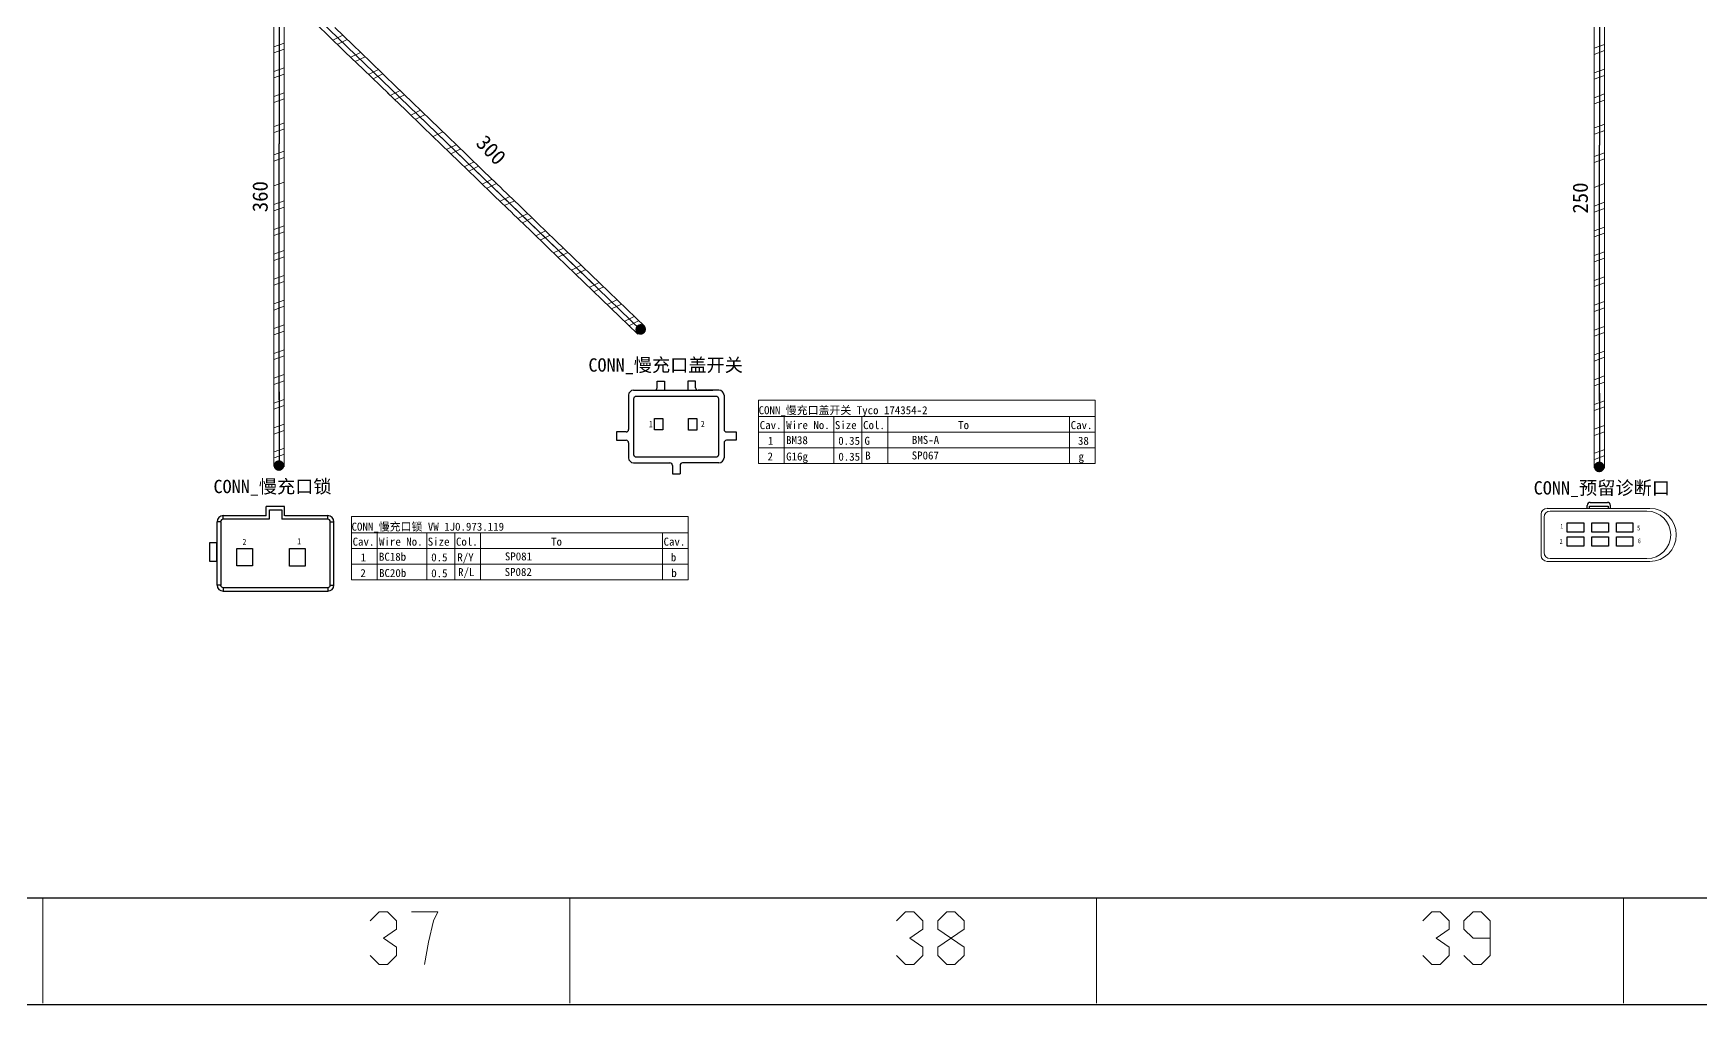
# Model space of a CAD drawing. Header units: millimetres. Extents: x 17 to 3784, y 12 to 1382.
# Drawn here: x 1831.3 to 1989.5, y 12.2 to 104.4 of the extents above; entities that cross this region are included whole.
import ezdxf

# ---------------------------------------------------------------- set-up
doc = ezdxf.new("R2010")
doc.units = ezdxf.units.MM
doc.styles.add('FangSong_GB2312_Style', font='simfang.ttf')
doc.styles.add('HZTXT', font='', dxfattribs={"width": 0.75})
doc.styles.add('样式 2', font='', dxfattribs={"width": 0.75})
doc.styles.get('HZTXT').set_extended_font_data('宋体')
doc.styles.get('样式 2').set_extended_font_data('宋体')

# ---------------------------------------------------------------- blocks, each defined once
blk = doc.blocks.new('*U37')
blk.add_lwpolyline([(-0.78, 0.44), (0.78, 0.44), (0.78, -0.44), (-0.78, -0.44)], close=True)
blk = doc.blocks.new('*U38')
at = {"color": 0, "linetype": 'ByBlock', "lineweight": -2, "transparency": 16777216}
for p in [(0, 1.31), (2.34, 1.31), (4.67, 1.31), (0, 0), (2.34, 0), (4.67, 0)]:
    blk.add_blockref('*U37', p, dxfattribs=at)

msp = doc.modelspace()

# ---------------------------------------------------------------- hatches: boundary and pattern name
h = msp.add_hatch(color=1)
edge = h.paths.add_edge_path(flags=0)
edge.add_arc((1888.91, 76.29), 0.507, -133.9728, 226.0272)
h = msp.add_hatch(color=0)
edge = h.paths.add_edge_path(flags=0)
edge.add_arc((1854.58, 63.37), 0.507, 0, 360, ccw=False)
h = msp.add_hatch(color=0)
edge = h.paths.add_edge_path(flags=0)
edge.add_arc((1979.88, 63.24), 0.507, 0, 360, ccw=False)

# ---------------------------------------------------------------- linework, layer by layer
at = {"color": 1}
for p, q in [((1888.6, 75.85), (1889.29, 76.56)), ((1890.47, 70.76), (1890.47, 71.39)), ((1890.47, 71.39), (1891.18, 71.39)), ((1891.18, 71.39), (1891.18, 70.53)), ((1894.12, 71.39), (1893.4, 71.39)), ((1893.4, 71.39), (1893.4, 70.53)), ((1894.12, 70.76), (1894.12, 71.39)), ((1887.76, 70.04), (1887.76, 66.8)), ((1888.24, 70.52), (1890.23, 70.52)), ((1889.53, 70.52), (1895.77, 70.52)), ((1896.34, 70.52), (1894.36, 70.52)), ((1896.82, 70.04), (1896.82, 66.8)), ((1887.52, 66.56), (1886.61, 66.56)), ((1886.61, 66.56), (1886.61, 65.77)), ((1897.06, 66.56), (1897.97, 66.56)), ((1897.97, 66.56), (1897.97, 65.77)), ((1886.61, 65.77), (1887.52, 65.77)), ((1887.76, 65.53), (1887.76, 64.11)), ((1896.82, 65.53), (1896.82, 64.11)), ((1897.97, 65.77), (1897.06, 65.77)), ((1888.24, 63.63), (1891.69, 63.63)), ((1891.93, 63.39), (1891.93, 62.59)), ((1892.65, 63.39), (1892.65, 62.59)), ((1896.34, 63.63), (1892.89, 63.63)), ((1891.93, 62.59), (1892.66, 62.59))]:
    msp.add_line(p, q, dxfattribs=at)
for p, q in [((1855.11, 63.29), (1854.12, 63.29)), ((1980.4, 63.16), (1979.41, 63.16)), ((1849.27, 58.63), (1853.37, 58.63)), ((1853.68, 58.3), (1853.68, 59.17)), ((1853.68, 59.17), (1854.84, 59.17)), ((1854.84, 59.17), (1854.84, 58.27)), ((1978.74, 59.33), (1978.74, 59.59)), ((1978.93, 59.53), (1978.93, 59.31)), ((1978.94, 59.53), (1980.72, 59.53)), ((1979.02, 59.87), (1980.65, 59.87)), ((1980.72, 59.53), (1980.72, 59.31)), ((1980.93, 59.59), (1980.93, 59.32)), ((1848.7, 58.04), (1848.7, 57.42)), ((1849.06, 58.03), (1849.06, 57.09)), ((1853.68, 58.27), (1849.28, 58.27))]:
    msp.add_line(p, q)
at = {"color": 7, "linetype": 'Continuous'}
for p, q in [((1849.28, 58.27), (1849.28, 58.61)), ((1853.38, 58.61), (1853.38, 59.47)), ((1855.12, 59.47), (1853.38, 59.47)), ((1855.12, 58.61), (1855.12, 59.47)), ((1859.22, 58.61), (1855.13, 58.61)), ((1859.22, 58.27), (1859.22, 58.61)), ((1849.05, 58.04), (1848.7, 58.04)), ((1848.7, 58.02), (1848.7, 52.03)), ((1849.05, 57.26), (1849.05, 52.03)), ((1859.22, 58.27), (1854.84, 58.27)), ((1859.45, 58.04), (1859.8, 58.04)), ((1859.45, 54.15), (1859.45, 58.04)), ((1859.8, 52.04), (1859.8, 58.04)), ((1859.45, 52.03), (1859.45, 54.62)), ((1849.05, 52.03), (1848.7, 52.03)), ((1849.28, 51.8), (1849.28, 51.45)), ((1849.28, 51.8), (1859.22, 51.8)), ((1849.28, 51.45), (1859.22, 51.45)), ((1859.22, 51.8), (1859.22, 51.45)), ((1859.45, 52.03), (1859.8, 52.03))]:
    msp.add_line(p, q, dxfattribs=at)
at = {"color": 0, "lineweight": 18}
for p, q in [((1974.36, 58.75), (1974.36, 54.84)), ((1984.67, 59.31), (1974.93, 59.31)), ((1984.41, 59.05), (1975.22, 59.05)), ((1974.65, 58.48), (1974.65, 55.11)), ((1974.93, 54.28), (1984.67, 54.28)), ((1975.22, 54.54), (1984.41, 54.54))]:
    msp.add_line(p, q, dxfattribs=at)
for points in [[(18.14, 1381.34), (3479.85, 1381.34), (3479.85, 12.21), (18.14, 12.21)], [(43.28, 1371.36), (3469.6, 1371.36), (3469.6, 22.31), (43.28, 22.31)], [(1848.7, 56.04), (1847.98, 56.04), (1847.98, 54.31), (1848.7, 54.31)], [(1850.59, 55.51), (1852.06, 55.51), (1852.06, 53.86), (1850.59, 53.86)], [(1855.58, 55.49), (1857.06, 55.49), (1857.06, 53.83), (1855.58, 53.83)]]:
    msp.add_lwpolyline(points, close=True)
at = {"color": 0, "linetype": 'Continuous', "lineweight": 25}
for points in [[(1854.6, 109.07), (1854.6, 93.9)], [(1979.9, 108.94), (1979.9, 93.77)], [(1979.9, 69.47), (1979.9, 93.77)]]:
    msp.add_lwpolyline(points, dxfattribs=at)
at = {"color": 1, "linetype": 'Continuous', "lineweight": 25}
for points in [[(1855.18, 108.81), (1866.92, 97.47)], [(1884.41, 80.6), (1866.92, 97.47)], [(1883.86, 81.12), (1888.97, 76.19)]]:
    msp.add_lwpolyline(points, dxfattribs=at)
at = {"color": 0, "linetype": 'Continuous', "lineweight": 0}
for points in [[(1854.11, 106.52), (1854.11, 104.17)], [(1855.09, 104.17), (1855.09, 106.52)], [(1979.41, 106.4), (1979.41, 104.04)], [(1980.39, 104.04), (1980.39, 106.4)], [(1854.11, 104.17), (1854.11, 101.81)], [(1854.11, 103.11), (1855.09, 103.46)], [(1854.11, 102.52), (1855.09, 102.87)], [(1855.09, 101.81), (1855.09, 104.17)], [(1979.41, 104.04), (1979.41, 101.69)], [(1979.41, 102.98), (1980.39, 103.33)], [(1980.39, 101.69), (1980.39, 104.04)], [(1854.11, 101.81), (1854.11, 99.46)], [(1855.09, 99.46), (1855.09, 101.81)], [(1979.41, 102.39), (1980.39, 102.75)], [(1979.41, 101.69), (1979.41, 99.33)], [(1980.39, 99.33), (1980.39, 101.69)], [(1854.11, 100.76), (1855.09, 101.11)], [(1854.11, 100.17), (1855.09, 100.52)], [(1979.41, 100.63), (1980.39, 100.98)], [(1979.41, 100.04), (1980.39, 100.39)], [(1854.11, 99.46), (1854.11, 96.02)], [(1854.11, 98.4), (1855.09, 98.75)], [(1854.11, 97.81), (1855.09, 98.17)], [(1855.09, 96.1), (1855.09, 99.46)], [(1979.41, 99.33), (1979.41, 95.89)], [(1979.41, 98.27), (1980.39, 98.63)], [(1980.39, 95.97), (1980.39, 99.33)], [(1979.41, 97.68), (1980.39, 98.04)], [(1854.11, 96.25), (1854.11, 93.9)], [(1854.13, 95.55), (1855.11, 95.9)], [(1855.09, 93.9), (1855.09, 96.25)], [(1979.41, 96.12), (1979.41, 93.77)], [(1979.42, 95.42), (1980.4, 95.77)], [(1979.42, 94.83), (1980.4, 95.18)], [(1980.39, 93.77), (1980.39, 96.12)], [(1979.41, 93.77), (1979.41, 91.42)], [(1980.39, 91.42), (1980.39, 93.77)], [(1980.39, 93.06), (1979.41, 92.71)]]:
    msp.add_lwpolyline(points, dxfattribs=at)
at = {"color": 1, "linetype": 'Continuous', "lineweight": 0}
for points in [[(1859.19, 104.24), (1857.49, 105.88)], [(1859.87, 104.95), (1861.56, 103.32)], [(1860.88, 102.61), (1859.19, 104.24)], [(1860.63, 104.21), (1859.7, 103.75)], [(1861.06, 103.81), (1860.12, 103.34)], [(1861.56, 103.32), (1863.26, 101.68)], [(1862.58, 100.97), (1860.88, 102.61)], [(1862.33, 102.58), (1861.39, 102.12)], [(1862.75, 102.17), (1861.82, 101.71)], [(1863.26, 101.68), (1865.74, 99.29)], [(1865, 98.64), (1862.58, 100.97)], [(1864.02, 100.94), (1863.09, 100.48)], [(1864.44, 100.54), (1863.51, 100.08)], [(1866.58, 97.11), (1864.89, 98.75)], [(1866.07, 98.95), (1865.13, 98.49)], [(1866.49, 98.55), (1865.56, 98.09)], [(1865.57, 99.45), (1867.26, 97.82)], [(1868.28, 95.48), (1866.58, 97.11)], [(1867.09, 96.62), (1868.02, 97.08)], [(1867.26, 97.82), (1868.96, 96.18)], [(1867.51, 96.21), (1868.45, 96.67)], [(1869.97, 93.84), (1868.27, 95.48)], [(1868.96, 96.18), (1870.65, 94.55)], [(1869.21, 94.58), (1870.14, 95.04)], [(1871.66, 92.21), (1869.97, 93.84)], [(1870.48, 93.35), (1871.41, 93.81)], [(1870.65, 94.55), (1872.34, 92.91)], [(1870.9, 92.94), (1871.84, 93.41)], [(1873.36, 90.57), (1871.66, 92.21)], [(1872.17, 91.72), (1873.11, 92.18)], [(1872.34, 92.91), (1874.04, 91.28)], [(1872.6, 91.31), (1873.53, 91.77)], [(1875.05, 88.94), (1873.36, 90.57)], [(1873.87, 90.08), (1874.8, 90.54)], [(1874.04, 91.28), (1875.73, 89.65)], [(1874.29, 89.67), (1875.23, 90.14)], [(1876.75, 87.31), (1875.05, 88.94)], [(1875.56, 88.45), (1876.5, 88.91)], [(1875.73, 89.64), (1877.43, 88.01)], [(1875.98, 88.04), (1876.92, 88.5)], [(1878.44, 85.67), (1876.75, 87.3)], [(1877.26, 86.81), (1878.19, 87.28)], [(1877.43, 88.01), (1879.12, 86.38)], [(1877.68, 86.41), (1878.61, 86.87)], [(1880.14, 84.04), (1878.44, 85.67)], [(1878.95, 85.18), (1879.88, 85.64)], [(1879.12, 86.38), (1880.82, 84.74)], [(1879.37, 84.77), (1880.31, 85.23)], [(1881.83, 82.4), (1880.14, 84.04)], [(1880.64, 83.54), (1881.58, 84.01)], [(1880.82, 84.74), (1882.51, 83.11)], [(1881.07, 83.14), (1882, 83.6)], [(1883.52, 80.77), (1881.83, 82.4)], [(1882.34, 81.91), (1883.27, 82.37)], [(1882.51, 83.11), (1884.21, 81.47)], [(1882.76, 81.5), (1883.7, 81.96)], [(1885.22, 79.13), (1883.52, 80.77)], [(1884.97, 80.74), (1884.03, 80.28)], [(1884.2, 81.47), (1885.9, 79.84)], [(1885.39, 80.33), (1884.46, 79.87)], [(1886.91, 77.5), (1885.22, 79.13)], [(1885.9, 79.84), (1887.59, 78.2)], [(1886.66, 79.1), (1885.73, 78.64)], [(1887.09, 78.69), (1886.15, 78.23)], [(1887.59, 78.2), (1889.29, 76.57)], [(1888.61, 75.86), (1886.91, 77.5)], [(1888.28, 77.51), (1887.34, 77.05)], [(1888.7, 77.11), (1887.77, 76.64)]]:
    msp.add_lwpolyline(points, dxfattribs=at)
at = {"color": 1, "linetype": 'Continuous', "lineweight": 13}
for points in [[(1866.92, 97.47), (1883.84, 81.14)], [(1883.87, 81.12), (1888.97, 76.19)], [(1900.1, 69.57), (1932.04, 69.57)], [(1900.1, 69.57), (1900.1, 63.57)], [(1900.1, 68.04), (1932.04, 68.04)], [(1902.54, 68.04), (1902.54, 63.57)], [(1907.24, 68.04), (1907.24, 63.57)], [(1909.91, 68.04), (1909.91, 63.57)], [(1912.35, 68.04), (1912.35, 63.57)], [(1929.61, 68.04), (1929.61, 63.57)], [(1932.04, 69.57), (1932.04, 63.57)], [(1900.1, 66.55), (1932.04, 66.55)], [(1900.1, 65.06), (1932.04, 65.06)], [(1900.1, 63.57), (1932.04, 63.57)]]:
    msp.add_lwpolyline(points, dxfattribs=at)
at = {"color": 7, "linetype": 'Continuous', "lineweight": 0}
for points in [[(1854.13, 94.96), (1855.11, 95.31)], [(1854.11, 93.9), (1854.11, 91.54)], [(1855.09, 91.54), (1855.09, 93.9)], [(1855.09, 93.19), (1854.11, 92.84)], [(1855.09, 92.6), (1854.11, 92.25)], [(1980.39, 92.48), (1979.41, 92.12)], [(1854.11, 91.54), (1854.11, 89.19)], [(1855.09, 90.25), (1854.11, 89.9)], [(1855.09, 89.19), (1855.09, 91.54)], [(1979.41, 91.42), (1979.41, 89.06)], [(1980.39, 89.06), (1980.39, 91.42)], [(1854.11, 89.19), (1854.11, 86.84)], [(1855.09, 86.84), (1855.09, 89.19)], [(1980.39, 90.12), (1979.41, 89.77)], [(1979.41, 89.06), (1979.41, 86.71)], [(1980.39, 86.71), (1980.39, 89.06)], [(1855.09, 88.48), (1854.11, 88.13)], [(1855.09, 87.89), (1854.11, 87.54)], [(1980.39, 88.36), (1979.41, 88)], [(1980.39, 87.77), (1979.41, 87.41)], [(1854.11, 86.84), (1854.11, 84.48)], [(1855.09, 86.13), (1854.11, 85.78)], [(1855.09, 85.54), (1854.11, 85.19)], [(1855.09, 84.48), (1855.09, 86.84)], [(1979.41, 86.71), (1979.41, 84.35)], [(1980.39, 86), (1979.41, 85.65)], [(1980.39, 84.35), (1980.39, 86.71)], [(1854.11, 84.48), (1854.11, 82.13)], [(1855.09, 82.13), (1855.09, 84.48)], [(1980.39, 85.41), (1979.41, 85.06)], [(1979.41, 84.35), (1979.41, 82)], [(1980.39, 82), (1980.39, 84.35)], [(1855.09, 83.77), (1854.11, 83.42)], [(1855.09, 83.19), (1854.11, 82.83)], [(1980.39, 83.65), (1979.41, 83.29)], [(1980.39, 83.06), (1979.41, 82.7)], [(1854.11, 82.13), (1854.11, 79.77)], [(1855.09, 81.42), (1854.11, 81.07)], [(1855.09, 80.83), (1854.11, 80.48)], [(1855.09, 79.77), (1855.09, 82.13)], [(1979.41, 82), (1979.41, 79.64)], [(1980.39, 81.29), (1979.41, 80.94)], [(1980.39, 80.7), (1979.41, 80.35)], [(1980.39, 79.64), (1980.39, 82)], [(1854.11, 79.77), (1854.11, 77.42)], [(1855.09, 77.42), (1855.09, 79.77)], [(1979.41, 79.64), (1979.41, 77.29)], [(1980.39, 77.29), (1980.39, 79.64)], [(1855.09, 79.07), (1854.11, 78.71)], [(1855.09, 78.48), (1854.11, 78.12)], [(1980.39, 78.94), (1979.41, 78.58)], [(1980.39, 78.35), (1979.41, 78)], [(1854.11, 77.42), (1854.11, 75.06)], [(1855.09, 76.71), (1854.11, 76.36)], [(1855.09, 76.12), (1854.11, 75.77)], [(1855.09, 75.06), (1855.09, 77.42)], [(1979.41, 77.29), (1979.41, 74.94)], [(1980.39, 76.58), (1979.41, 76.23)], [(1980.39, 75.99), (1979.41, 75.64)], [(1980.39, 74.94), (1980.39, 77.29)], [(1854.11, 75.06), (1854.11, 72.71)], [(1855.09, 72.71), (1855.09, 75.06)], [(1979.41, 74.94), (1979.41, 72.58)], [(1980.39, 72.58), (1980.39, 74.94)], [(1855.09, 74.36), (1854.11, 74)], [(1855.09, 73.77), (1854.11, 73.42)], [(1980.39, 74.23), (1979.41, 73.88)], [(1980.39, 73.64), (1979.41, 73.29)], [(1854.11, 72.71), (1854.11, 70.35)], [(1855.09, 72), (1854.11, 71.65)], [(1855.09, 71.41), (1854.11, 71.06)], [(1855.09, 70.35), (1855.09, 72.71)], [(1979.41, 72.58), (1979.41, 70.23)], [(1980.39, 71.87), (1979.41, 71.52)], [(1980.39, 71.29), (1979.41, 70.93)], [(1980.39, 70.23), (1980.39, 72.58)], [(1854.11, 70.36), (1854.11, 68)], [(1854.11, 69.3), (1855.09, 69.65)], [(1855.09, 68), (1855.09, 70.36)], [(1979.41, 70.23), (1979.41, 67.87)], [(1980.39, 67.87), (1980.39, 70.23)], [(1854.11, 68.71), (1855.09, 69.06)], [(1979.41, 69.17), (1980.39, 69.52)], [(1979.41, 68.58), (1980.39, 68.93)], [(1854.11, 68), (1854.11, 65.65)], [(1854.11, 66.94), (1855.09, 67.29)], [(1854.11, 66.35), (1855.09, 66.71)], [(1855.09, 65.65), (1855.09, 68)], [(1979.41, 67.87), (1979.41, 65.52)], [(1979.41, 66.81), (1980.39, 67.17)], [(1979.41, 66.23), (1980.39, 66.58)], [(1980.39, 65.52), (1980.39, 67.87)], [(1854.11, 65.65), (1854.11, 63.29)], [(1854.13, 64.68), (1855.11, 65.03)], [(1855.09, 63.29), (1855.09, 65.65)], [(1979.41, 65.52), (1979.41, 63.16)], [(1979.43, 64.55), (1980.41, 64.9)], [(1980.39, 63.16), (1980.39, 65.52)], [(1854.13, 64.09), (1855.11, 64.44)], [(1979.43, 63.96), (1980.41, 64.31)]]:
    msp.add_lwpolyline(points, dxfattribs=at)
at = {"color": 7, "linetype": 'Continuous', "lineweight": 13}
for points in [[(1854.6, 93.9), (1854.6, 70.39)], [(1854.6, 70.35), (1854.6, 63.26)], [(1979.9, 70.22), (1979.9, 63.13)], [(1861.47, 58.52), (1893.41, 58.52)], [(1861.47, 58.52), (1861.47, 52.51)], [(1861.47, 56.99), (1893.41, 56.99)], [(1863.9, 56.99), (1863.9, 52.51)], [(1868.61, 56.99), (1868.61, 52.51)], [(1871.28, 56.99), (1871.28, 52.51)], [(1873.71, 56.99), (1873.71, 52.51)], [(1890.98, 56.99), (1890.98, 52.51)], [(1893.41, 58.52), (1893.41, 52.51)], [(1861.47, 55.49), (1893.41, 55.49)], [(1861.47, 54), (1893.41, 54)], [(1861.47, 52.51), (1893.41, 52.51)], [(1832.18, 12.34), (1832.18, 22.33)], [(1882.18, 12.34), (1882.18, 22.33)], [(1932.18, 12.34), (1932.18, 22.33)], [(1982.18, 12.34), (1982.18, 22.33)], [(1863.24, 20.17), (1864.1, 21.03)], [(1864.1, 21.03), (1864.88, 21.03)], [(1864.88, 21.03), (1865.74, 20.17)], [(1869.65, 21.03), (1867.15, 21.03)], [(1869.25, 20.17), (1869.65, 21.03)], [(1913.19, 20.17), (1914.05, 21.03)], [(1914.05, 21.03), (1914.83, 21.03)], [(1914.83, 21.03), (1915.69, 20.17)], [(1917.1, 20.17), (1917.95, 21.03)], [(1917.95, 21.03), (1918.73, 21.03)], [(1918.73, 21.03), (1919.6, 20.17)], [(1963.14, 20.17), (1964, 21.03)], [(1964, 21.03), (1964.78, 21.03)], [(1964.78, 21.03), (1965.64, 20.17)], [(1967.04, 20.17), (1967.9, 21.03)], [(1967.9, 21.03), (1968.68, 21.03)], [(1968.68, 21.03), (1969.54, 20.17)], [(1865.74, 19.39), (1864.49, 18.53)], [(1865.74, 20.17), (1865.74, 19.39)], [(1868.78, 18.13), (1869.25, 20.17)], [(1915.69, 19.39), (1914.44, 18.53)], [(1915.69, 20.17), (1915.69, 19.39)], [(1917.1, 19.39), (1917.1, 20.17)], [(1919.6, 17.67), (1917.1, 19.39)], [(1919.6, 19.39), (1917.1, 17.67)], [(1919.6, 20.17), (1919.6, 19.39)], [(1965.64, 19.39), (1964.39, 18.53)], [(1965.64, 20.17), (1965.64, 19.39)], [(1967.04, 19.39), (1967.04, 20.17)], [(1967.9, 18.53), (1967.04, 19.39)], [(1969.54, 20.17), (1969.54, 16.88)], [(1864.49, 18.53), (1865.74, 17.67)], [(1865.74, 17.67), (1865.74, 16.88)], [(1868.4, 16.03), (1868.78, 18.13)], [(1914.44, 18.53), (1915.69, 17.67)], [(1915.69, 17.67), (1915.69, 16.88)], [(1917.1, 17.67), (1917.1, 16.88)], [(1919.6, 16.88), (1919.6, 17.67)], [(1964.39, 18.53), (1965.64, 17.67)], [(1965.64, 17.67), (1965.64, 16.88)], [(1969.54, 18.53), (1967.9, 18.53)], [(1864.1, 16.03), (1863.24, 16.88)], [(1864.88, 16.03), (1864.1, 16.03)], [(1865.74, 16.88), (1864.88, 16.03)], [(1914.05, 16.03), (1913.19, 16.88)], [(1914.83, 16.03), (1914.05, 16.03)], [(1915.69, 16.88), (1914.83, 16.03)], [(1917.1, 16.88), (1917.95, 16.03)], [(1917.95, 16.03), (1918.73, 16.03)], [(1918.73, 16.03), (1919.6, 16.88)], [(1964, 16.03), (1963.14, 16.88)], [(1964.78, 16.03), (1964, 16.03)], [(1965.64, 16.88), (1964.78, 16.03)], [(1967.9, 16.03), (1967.04, 16.88)], [(1968.68, 16.03), (1967.9, 16.03)], [(1969.54, 16.88), (1968.68, 16.03)]]:
    msp.add_lwpolyline(points, dxfattribs=at)
at = {"color": 7, "linetype": 'Continuous', "lineweight": 25}
for points in [[(1854.6, 69.6), (1854.6, 93.9)], [(1854.6, 70.36), (1854.6, 63.26)], [(1979.9, 70.23), (1979.9, 63.13)]]:
    msp.add_lwpolyline(points, dxfattribs=at)
at = {"color": 0, "linetype": 'Continuous', "lineweight": 13}
msp.add_lwpolyline([(1979.9, 93.77), (1979.9, 70.26)], dxfattribs=at)
at = {"color": 1}
msp.add_lwpolyline([(1888.5, 69.96), (1896.05, 69.96, -0.414214), (1896.29, 69.72), (1896.29, 64.39, -0.414214), (1896.05, 64.15), (1888.5, 64.15, -0.414214), (1888.26, 64.39), (1888.26, 69.72, -0.414214)], format="xyb", close=True, dxfattribs=at)
for points in [[(1890.21, 67.85), (1891, 67.85), (1891, 66.75), (1890.21, 66.75)], [(1893.44, 67.84), (1894.24, 67.84), (1894.24, 66.74), (1893.44, 66.74)]]:
    msp.add_lwpolyline(points, close=True, dxfattribs=at)
for centre, radius, start, end in [((1888.24, 70.04), 0.48, 90, 180), ((1890.23, 70.76), 0.24, 270, 0), ((1894.36, 70.76), 0.24, 180, 270), ((1896.34, 70.04), 0.48, 0, 90), ((1887.52, 66.8), 0.24, 270, 0), ((1897.06, 66.8), 0.24, 180, 270), ((1887.52, 65.53), 0.24, 0, 90), ((1897.06, 65.53), 0.24, 90, 180), ((1888.24, 64.11), 0.48, 180, 270), ((1891.69, 63.39), 0.24, 0, 90), ((1892.89, 63.39), 0.24, 90, 180), ((1896.34, 64.11), 0.48, 270, 0)]:
    msp.add_arc(centre, radius, start, end, dxfattribs=at)
at = {"color": 7, "linetype": 'Continuous'}
for centre, radius, start, end in [((1849.28, 58.04), 0.578, 90, 180), ((1859.22, 58.04), 0.578, 0, 90), ((1849.28, 58.04), 0.231, 90, 180), ((1859.22, 58.04), 0.231, 0, 90), ((1849.28, 52.03), 0.578, 180, 270), ((1849.28, 52.03), 0.231, 180, 270), ((1859.22, 52.03), 0.578, 270, 0), ((1859.22, 52.03), 0.231, 270, 0)]:
    msp.add_arc(centre, radius, start, end, dxfattribs=at)
at = {"color": 0, "lineweight": 18}
for centre, radius, start, end in [((1974.93, 58.75), 0.565, 90, 180), ((1975.22, 58.48), 0.565, 90, 180), ((1984.41, 56.79), 2.25, 270, 90), ((1984.67, 56.79), 2.52, 270, 90), ((1974.93, 54.84), 0.565, 180, 270), ((1975.22, 55.11), 0.565, 180, 270)]:
    msp.add_arc(centre, radius, start, end, dxfattribs=at)
for centre, start, end in [((1979.02, 59.59), 90, 180), ((1980.65, 59.59), 0, 90)]:
    msp.add_arc(centre, 0.283, start, end)

# ---------------------------------------------------------------- block references
msp.add_blockref('*U38', (1977.63, 56.17))

# ---------------------------------------------------------------- texts
at = {"color": 1, "linetype": 'Continuous', "style": 'FangSong_GB2312_Style'}
msp.add_text('300', height=1.447, rotation=313.8652, dxfattribs=at).set_placement((1873.18, 93.88))
at = {"color": 7, "linetype": 'Continuous', "style": 'FangSong_GB2312_Style'}
for s, p in [('360', (1853.51, 87.41)), ('250', (1978.8, 87.28))]:
    msp.add_text(s, height=1.447, rotation=90, dxfattribs=at).set_placement(p)
at = {"color": 1, "linetype": 'Continuous', "style": 'FangSong_GB2312_Style'}
for s, height, p in [('CONN_慢充口盖开关', 1.2655, (1883.95, 72.28)), ('CONN_慢充口盖开关 Tyco 174354-2', 0.7593, (1900.1, 68.24)), ('Cav.', 0.759, (1900.21, 66.83)), ('Wire No.', 0.759, (1902.72, 66.83)), ('Size', 0.759, (1907.34, 66.83)), ('Col.', 0.759, (1910.02, 66.83)), ('To', 0.759, (1919.04, 66.83)), ('Cav.', 0.759, (1929.72, 66.83)), ('1', 0.759, (1900.98, 65.34)), ('BM38', 0.759, (1902.71, 65.4)), ('0.35', 0.759, (1907.66, 65.34)), ('G', 0.759, (1910.15, 65.34)), ('BMS-A', 0.759, (1914.65, 65.43)), ('38', 0.759, (1930.41, 65.34)), ('2', 0.759, (1900.95, 63.85)), ('G16g', 0.759, (1902.72, 63.85)), ('0.35', 0.759, (1907.67, 63.83)), ('B', 0.759, (1910.22, 63.94)), ('SP067', 0.759, (1914.63, 63.95)), ('g', 0.759, (1930.46, 63.85))]:
    msp.add_text(s, height=height, dxfattribs=at).set_placement(p)
at = {"color": 0, "linetype": 'Continuous', "style": 'FangSong_GB2312_Style'}
for s, p in [('CONN_慢充口锁', (1848.37, 60.75)), ('CONN_预留诊断口', (1973.66, 60.62))]:
    msp.add_text(s, height=1.265, dxfattribs=at).set_placement(p)
at = {"color": 7, "linetype": 'Continuous', "style": 'FangSong_GB2312_Style'}
for s, height, p in [('CONN_慢充口锁 VW 1J0.973.119', 0.7593, (1861.47, 57.19)), ('Cav.', 0.759, (1861.57, 55.77)), ('Wire No.', 0.759, (1864.08, 55.77)), ('Size', 0.759, (1868.7, 55.77)), ('Col.', 0.759, (1871.38, 55.77)), ('To', 0.759, (1880.41, 55.77)), ('Cav.', 0.759, (1891.08, 55.77)), ('1', 0.759, (1862.34, 54.28)), ('BC18b', 0.759, (1864.07, 54.34)), ('0.5', 0.759, (1869.03, 54.28)), ('R/Y', 0.759, (1871.51, 54.28)), ('SP081', 0.759, (1876.02, 54.37)), ('b', 0.759, (1891.77, 54.28)), ('2', 0.759, (1862.31, 52.79)), ('BC20b', 0.759, (1864.08, 52.79)), ('0.5', 0.759, (1869.03, 52.77)), ('R/L', 0.759, (1871.58, 52.88)), ('SP082', 0.759, (1876, 52.89)), ('b', 0.759, (1891.82, 52.79))]:
    msp.add_text(s, height=height, dxfattribs=at).set_placement(p)
at = {"color": 1, "char_height": 0.589, "width": 3.4388, "attachment_point": 1, "style": '样式 2'}
for s, insert in [('1', (1889.69, 67.6)), ('2', (1894.63, 67.62))]:
    msp.add_mtext(s, dxfattribs=dict(at, insert=insert))
at = {"color": 0, "lineweight": -2, "char_height": 0.452, "width": 0.3616, "attachment_point": 7, "rotation": 359.76, "style": 'HZTXT'}
for s, insert in [('1', (1976.18, 57.4)), ('5', (1983.48, 57.21)), ('2', (1976.12, 55.93)), ('6', (1983.54, 55.99))]:
    msp.add_mtext(s, dxfattribs=dict(at, insert=insert))
at = {"color": 0, "char_height": 0.589, "width": 3.4388, "attachment_point": 1, "style": '样式 2'}
for s, insert in [('2', (1851.13, 56.42)), ('1', (1856.31, 56.47))]:
    msp.add_mtext(s, dxfattribs=dict(at, insert=insert))

doc.saveas('drawing.dxf')
